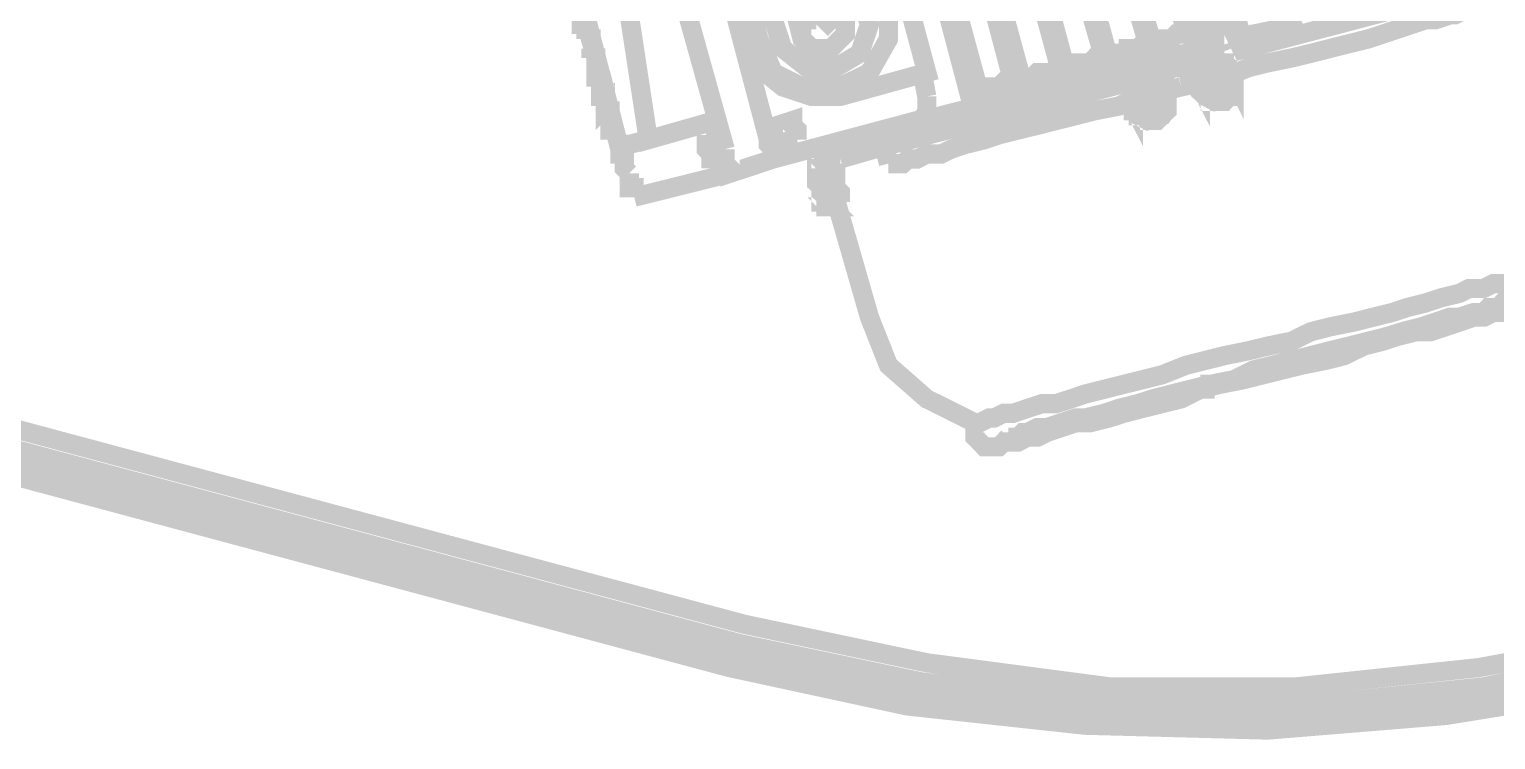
# Model space of a CAD drawing. Extents: x 0.1 to 11.6, y 0.3 to 16.2.
# Drawn here: x 9.967 to 10.476, y 6.123 to 6.37 of the extents above; entities that cross this region are included whole.
import ezdxf

# ---------------------------------------------------------------- set-up
doc = ezdxf.new("R2010")
doc.units = 0
doc.header["$MEASUREMENT"] = 0

msp = doc.modelspace()

# ---------------------------------------------------------------- linework, layer by layer
at = {"color": 0}
for points, const_width in [([(10.9916, 7.47), (11.0067, 7.40169), (11.0167, 7.33165), (11.02, 7.26167), (11.02, 6.77501), (11.0167, 6.71001), (11.0067, 6.64665), (10.99, 6.58333), (10.9667, 6.52165), (10.9383, 6.46332), (10.9033, 6.40831), (10.8633, 6.35667), (10.8184, 6.31), (10.7683, 6.26665), (10.715, 6.22999), (10.6583, 6.19835), (10.5983, 6.17333), (10.535, 6.155), (10.4717, 6.14165), (10.4067, 6.13499), (10.3417, 6.13667), (10.2767, 6.14333), (10.2133, 6.15668), (9.15001, 6.44168)], 0.00667), ([(9.15169, 6.44835), (10.215, 6.16336), (10.2783, 6.15001), (10.3417, 6.14165), (10.4067, 6.14165), (10.47, 6.14833), (10.5333, 6.16), (10.595, 6.18001), (10.655, 6.20503), (10.7116, 6.23503), (10.765, 6.27165), (10.8133, 6.315), (10.8583, 6.36165), (10.8983, 6.41168), (10.9316, 6.46669), (10.9616, 6.52501), (10.9833, 6.58501), (11, 6.64665), (11.01, 6.71164), (11.0133, 6.77501), (11.0133, 7.26167), (11.01, 7.33165), (11, 7.40001), (10.985, 7.46832)], 0.00667), ([(10.9933, 7.47), (11.0084, 7.40169), (11.0183, 7.33165), (11.0217, 7.26167), (11.0217, 6.77501), (11.0183, 6.71001), (11.0084, 6.64501), (10.9916, 6.58165), (10.9683, 6.52165), (10.94, 6.46164), (10.905, 6.40668), (10.865, 6.35499), (10.82, 6.30832), (10.77, 6.26665), (10.7167, 6.22835), (10.6583, 6.19667), (10.5983, 6.17165), (10.5367, 6.15332), (10.4717, 6.13997), (10.4067, 6.13336), (10.3417, 6.13499), (10.2767, 6.14165), (10.2116, 6.155), (9.53999, 6.33501)], 0.00667), ([(9.14665, 7.27501), (9.14665, 6.435), (10.21, 6.15001), (10.2717, 6.13667), (10.3333, 6.12999), (10.3967, 6.12831), (10.4583, 6.13336), (10.52, 6.14333), (10.58, 6.16), (10.6383, 6.18164), (10.695, 6.21001), (10.7483, 6.24333), (10.7983, 6.28168), (10.8433, 6.32335), (10.885, 6.37169), (10.9217, 6.42165), (10.9533, 6.47499), (10.9783, 6.53168), (11, 6.59169), (11.015, 6.65169), (11.0233, 6.71332), (11.0267, 6.77669)], 0.01), ([(10.4017, 6.36833), (10.345, 6.57667), (10.3483, 6.57835)], 0.00667), ([(10.3483, 6.57835), (10.4033, 6.37001)], 0.00667), ([(10.2717, 6.55832), (10.27, 6.55664), (10.3267, 6.34831)], 0.00667), ([(10.2717, 6.55832), (10.3283, 6.34999)], 0.00667), ([(10.2416, 6.55003), (10.24, 6.54833), (10.295, 6.34)], 0.00667), ([(10.2416, 6.55003), (10.2983, 6.34169)], 0.00667), ([(10.31, 6.345), (10.255, 6.55333), (10.2567, 6.55333)], 0.00667), ([(10.2567, 6.55333), (10.3133, 6.345)], 0.00667), ([(10.3417, 6.53836), (10.3783, 6.40169), (10.3883, 6.36501)], 0.00667), ([(10.3267, 6.53331), (10.3633, 6.39665), (10.3717, 6.36833)], 0.00667), ([(10.2967, 6.52501), (10.3333, 6.38997), (10.3433, 6.35335)], 0.00667), ([(10.2233, 6.33165), (10.185, 6.47667), (10.185, 6.47835), (10.1833, 6.47999), (10.1833, 6.48167), (10.1833, 6.48335), (10.1833, 6.48503), (10.1816, 6.48503)], 0.00667), ([(10.225, 6.32497), (10.225, 6.32667), (10.225, 6.32835), (10.2233, 6.33003), (10.2233, 6.33165), (10.185, 6.47667)], 0.00667), ([(10.2083, 6.32835), (10.1683, 6.47168)], 0.00667), ([(10.25, 6.435), (10.265, 6.37831), (10.265, 6.36664), (10.2584, 6.35499), (10.2483, 6.34999), (10.235, 6.34999), (10.225, 6.35499), (10.22, 6.36664), (10.1967, 6.45167)], 0.00667), ([(10.175, 6.33003), (10.1733, 6.33003), (10.1733, 6.32835), (10.1717, 6.32835), (10.15, 6.41336)], 0.00667), ([(10.345, 6.40668), (10.3483, 6.39333), (10.3567, 6.36501)], 0.00667), ([(10.3867, 6.36501), (10.3767, 6.40001), (10.3783, 6.40169)], 0.00667), ([(10.1717, 6.39665), (10.1816, 6.33165), (10.205, 6.33832)], 0.00667), ([(10.355, 6.36501), (10.3467, 6.39333), (10.3483, 6.39333)], 0.00667), ([(10.3683, 6.36833), (10.3617, 6.39665), (10.3633, 6.39665)], 0.00667), ([(10.3417, 6.35335), (10.3317, 6.38835), (10.3333, 6.38997)], 0.00667), ([(10.1567, 6.38336), (10.1634, 6.36003)], 0.00667), ([(10.4717, 6.38499), (10.3767, 6.36003), (10.3733, 6.37001), (10.3717, 6.37001)], 0.00667), ([(10.1583, 6.37332), (10.1583, 6.37169), (10.16, 6.37169), (10.16, 6.37001), (10.16, 6.36833), (10.16, 6.36664)], 0.00667), ([(10.2416, 6.37332), (10.24, 6.37332), (10.24, 6.37169), (10.2416, 6.37169), (10.2416, 6.37001)], 0.00667), ([(10.2416, 6.37001), (10.2433, 6.37169), (10.2433, 6.37332), (10.2416, 6.37332)], 0.00667), ([(10.4083, 6.37332), (10.4, 6.37001), (10.3917, 6.36833), (10.3834, 6.36664), (10.375, 6.36333), (10.3683, 6.36165), (10.36, 6.36003), (10.3517, 6.35667), (10.3433, 6.35499), (10.335, 6.35335), (10.3267, 6.35167), (10.3184, 6.34831), (10.3117, 6.34668), (10.3033, 6.345), (10.2967, 6.34332), (10.29, 6.34169), (10.2833, 6.34), (10.2783, 6.33832), (10.2717, 6.33664), (10.2667, 6.33501), (10.2617, 6.33333), (10.2584, 6.33165), (10.2533, 6.33165), (10.25, 6.33003), (10.2483, 6.33003), (10.245, 6.33003), (10.2433, 6.32835)], 0.00667), ([(10.3666, 6.34999), (10.375, 6.35167), (10.3817, 6.35335), (10.39, 6.35667), (10.3967, 6.35835), (10.405, 6.36003), (10.4117, 6.36165), (10.4183, 6.36333), (10.425, 6.36501), (10.4316, 6.36664), (10.4367, 6.36833), (10.4417, 6.37001), (10.4467, 6.37169), (10.4517, 6.37332), (10.455, 6.37332), (10.46, 6.375), (10.4616, 6.375), (10.465, 6.37668), (10.4667, 6.37668), (10.4683, 6.37668), (10.47, 6.37668)], 0.00667), ([(10.1617, 6.36501), (10.1617, 6.36664), (10.16, 6.36664)], 0.00667), ([(10.16, 6.36664), (10.1617, 6.36664)], 0.00667), ([(10.3567, 6.36501), (10.3583, 6.36501), (10.36, 6.36664), (10.3617, 6.36664), (10.3633, 6.36664), (10.365, 6.36833), (10.3666, 6.36833), (10.3683, 6.36833)], 0.00667), ([(10.3683, 6.36833), (10.37, 6.36833), (10.3717, 6.36833), (10.3717, 6.37001)], 0.00667), ([(10.3834, 6.37169), (10.3817, 6.37169), (10.38, 6.37169), (10.3783, 6.37001), (10.3767, 6.37001), (10.375, 6.37001), (10.3733, 6.37001)], 0.00667), ([(10.3733, 6.37001), (10.375, 6.37001)], 0.00667), ([(10.4017, 6.36833), (10.4033, 6.37001)], 0.00667), ([(10.1617, 6.36165), (10.1617, 6.36333), (10.1617, 6.36501)], 0.00667), ([(10.1617, 6.36333), (10.1634, 6.36165)], 0.00667), ([(10.1617, 6.36333), (10.1634, 6.36333)], 0.00667), ([(10.1617, 6.36333), (10.1634, 6.36333)], 0.00667), ([(10.1617, 6.36333), (10.1634, 6.36333)], 0.00667), ([(10.1634, 6.36165), (10.1617, 6.36165)], 0.00667), ([(10.1617, 6.36165), (10.1617, 6.36003)], 0.00667), ([(10.1617, 6.36165), (10.1634, 6.36165)], 0.00667), ([(10.1617, 6.36165), (10.1634, 6.36165)], 0.00667), ([(10.1634, 6.36165), (10.1617, 6.36165)], 0.00667), ([(10.1634, 6.36165), (10.1634, 6.36003)], 0.00667), ([(10.1634, 6.36165), (10.165, 6.36165)], 0.00667), ([(10.1634, 6.36165), (10.165, 6.36165)], 0.00667), ([(10.1634, 6.36165), (10.165, 6.36165)], 0.00667), ([(10.3517, 6.36333), (10.35, 6.36333), (10.3483, 6.36333), (10.3483, 6.36165), (10.3467, 6.36165), (10.345, 6.36165), (10.3433, 6.36165), (10.3417, 6.36003)], 0.00667), ([(10.3533, 6.36501), (10.3517, 6.36333)], 0.00667), ([(10.3567, 6.35499), (10.355, 6.35335), (10.3517, 6.36333)], 0.00667), ([(10.3533, 6.36501), (10.355, 6.36501), (10.3567, 6.36501)], 0.00667), ([(10.38, 6.35835), (10.3817, 6.35835), (10.3817, 6.35667), (10.3834, 6.35667), (10.385, 6.35499), (10.385, 6.35335), (10.3834, 6.35667), (10.38, 6.35835), (10.375, 6.35667), (10.3733, 6.35335), (10.3733, 6.34999), (10.3733, 6.35167), (10.3733, 6.35335), (10.3733, 6.35499), (10.375, 6.35667)], 0.00667), ([(10.3867, 6.36501), (10.3883, 6.36501)], 0.00667), ([(10.165, 6.35335), (10.1634, 6.35335), (10.1634, 6.35499), (10.1634, 6.35667), (10.1634, 6.35835), (10.1634, 6.36003), (10.1617, 6.36003)], 0.00667), ([(10.1683, 6.345), (10.1667, 6.34332), (10.1667, 6.345), (10.1667, 6.34831), (10.165, 6.34999), (10.165, 6.35335), (10.1634, 6.35667), (10.1634, 6.36003)], 0.00667), ([(10.1634, 6.36003), (10.165, 6.36003)], 0.00667), ([(10.1634, 6.35835), (10.1634, 6.36003)], 0.00667), ([(10.1634, 6.35835), (10.1634, 6.36003)], 0.00667), ([(10.1634, 6.36003), (10.165, 6.36003)], 0.00667), ([(10.1634, 6.36003), (10.165, 6.36003)], 0.00667), ([(10.1634, 6.36003), (10.165, 6.36003)], 0.00667), ([(10.1634, 6.35835), (10.165, 6.35499)], 0.00667), ([(10.1634, 6.35835), (10.165, 6.35835)], 0.00667), ([(10.1634, 6.35835), (10.165, 6.35835)], 0.00667), ([(10.1634, 6.35835), (10.165, 6.35835)], 0.00667), ([(10.1634, 6.35835), (10.165, 6.35835)], 0.00667), ([(10.1634, 6.35667), (10.165, 6.35835)], 0.00667), ([(10.1634, 6.35835), (10.165, 6.35835)], 0.00667), ([(10.1634, 6.35667), (10.165, 6.35835)], 0.00667), ([(10.1634, 6.35835), (10.165, 6.35835)], 0.00667), ([(10.1634, 6.35835), (10.165, 6.35835)], 0.00667), ([(10.1634, 6.35835), (10.165, 6.35835)], 0.00667), ([(10.1634, 6.35835), (10.165, 6.35835)], 0.00667), ([(10.1634, 6.35835), (10.165, 6.35835)], 0.00667), ([(10.1634, 6.35667), (10.165, 6.35835)], 0.00667), ([(10.1634, 6.35667), (10.165, 6.35667)], 0.00667), ([(10.1634, 6.35667), (10.165, 6.35667)], 0.00667), ([(10.1634, 6.35667), (10.165, 6.35667)], 0.00667), ([(10.1634, 6.35667), (10.165, 6.35667)], 0.00667), ([(10.1634, 6.35667), (10.165, 6.35667)], 0.00667), ([(10.1634, 6.35667), (10.165, 6.35667)], 0.00667), ([(10.1634, 6.35667), (10.165, 6.35667)], 0.00667), ([(10.1634, 6.35499), (10.165, 6.35667)], 0.00667), ([(10.1634, 6.35667), (10.165, 6.35667)], 0.00667), ([(10.1634, 6.35667), (10.165, 6.35667)], 0.00667), ([(10.1634, 6.35499), (10.165, 6.35667)], 0.00667), ([(10.1634, 6.35667), (10.165, 6.35667)], 0.00667), ([(10.1634, 6.35667), (10.165, 6.35667)], 0.00667), ([(10.3233, 6.35667), (10.3217, 6.35499), (10.32, 6.35499), (10.3184, 6.35499), (10.3167, 6.35499), (10.315, 6.35335), (10.3133, 6.35335), (10.3117, 6.35335)], 0.00667), ([(10.3383, 6.36003), (10.3366, 6.36003), (10.335, 6.35835), (10.3333, 6.35835), (10.3317, 6.35835), (10.33, 6.35835), (10.3283, 6.35667), (10.3267, 6.35667)], 0.00667), ([(10.36, 6.35499), (10.3617, 6.35499), (10.3633, 6.35667), (10.365, 6.35667), (10.3666, 6.35667), (10.3683, 6.35667), (10.37, 6.35835), (10.3717, 6.35835)], 0.00667), ([(10.3717, 6.35835), (10.3733, 6.35835), (10.375, 6.35835)], 0.00667), ([(10.3834, 6.34668), (10.385, 6.34668), (10.385, 6.34831), (10.385, 6.34999), (10.385, 6.35167), (10.385, 6.35335), (10.385, 6.34999), (10.3834, 6.34668), (10.3783, 6.345), (10.375, 6.34668), (10.3733, 6.34999), (10.3733, 6.34831), (10.375, 6.34668), (10.3767, 6.34668), (10.3767, 6.345), (10.3783, 6.345), (10.3817, 6.345), (10.3834, 6.34668), (10.38, 6.35835), (10.3783, 6.35835), (10.375, 6.35667), (10.3783, 6.345)], 0.00667), ([(10.375, 6.35835), (10.3767, 6.36003)], 0.00667), ([(10.3783, 6.35835), (10.38, 6.35835)], 0.00667), ([(10.1634, 6.35499), (10.165, 6.35499)], 0.00667), ([(10.165, 6.35499), (10.1667, 6.34831)], 0.00667), ([(10.165, 6.35499), (10.1667, 6.35499)], 0.00667), ([(10.165, 6.35499), (10.1667, 6.35499)], 0.00667), ([(10.165, 6.35499), (10.1667, 6.35499)], 0.00667), ([(10.165, 6.35335), (10.165, 6.35499)], 0.00667), ([(10.165, 6.35499), (10.1667, 6.35499)], 0.00667), ([(10.165, 6.35335), (10.165, 6.35499)], 0.00667), ([(10.165, 6.35499), (10.1667, 6.35499)], 0.00667), ([(10.165, 6.35499), (10.1667, 6.35499)], 0.00667), ([(10.165, 6.35499), (10.1667, 6.35499)], 0.00667), ([(10.165, 6.35499), (10.1667, 6.35499)], 0.00667), ([(10.165, 6.35167), (10.165, 6.35335)], 0.00667), ([(10.165, 6.35335), (10.1667, 6.35335)], 0.00667), ([(10.165, 6.35335), (10.1667, 6.35335)], 0.00667), ([(10.165, 6.35335), (10.1667, 6.35335)], 0.00667), ([(10.165, 6.35335), (10.1667, 6.35335)], 0.00667), ([(10.165, 6.35335), (10.1667, 6.35335)], 0.00667), ([(10.165, 6.35335), (10.1667, 6.35335)], 0.00667), ([(10.165, 6.35335), (10.1667, 6.35335)], 0.00667), ([(10.165, 6.35335), (10.1667, 6.35335)], 0.00667), ([(10.165, 6.35335), (10.1667, 6.35335)], 0.00667), ([(10.165, 6.35167), (10.1667, 6.35167)], 0.00667), ([(10.165, 6.34831), (10.165, 6.34999), (10.165, 6.35167)], 0.00667), ([(10.165, 6.35167), (10.1667, 6.35167)], 0.00667), ([(10.165, 6.35167), (10.1667, 6.35167)], 0.00667), ([(10.165, 6.35167), (10.1667, 6.35167)], 0.00667), ([(10.165, 6.35167), (10.1667, 6.35167)], 0.00667), ([(10.165, 6.35167), (10.1667, 6.35167)], 0.00667), ([(10.165, 6.35167), (10.1667, 6.35167)], 0.00667), ([(10.165, 6.35167), (10.1667, 6.35167)], 0.00667), ([(10.165, 6.34999), (10.1667, 6.35167)], 0.00667), ([(10.165, 6.35167), (10.1667, 6.35167)], 0.00667), ([(10.165, 6.34999), (10.1667, 6.35167)], 0.00667), ([(10.355, 6.35335), (10.26, 6.32835), (10.2584, 6.33333)], 0.00667), ([(10.2783, 6.34668), (10.2767, 6.35499)], 0.00667), ([(10.3083, 6.35167), (10.3066, 6.35167), (10.305, 6.35167), (10.3033, 6.34999), (10.3017, 6.34999), (10.3, 6.34999), (10.2983, 6.34999), (10.2967, 6.34831)], 0.00667), ([(10.3417, 6.35335), (10.3433, 6.35335)], 0.00667), ([(10.355, 6.33832), (10.3533, 6.34), (10.3517, 6.34), (10.3517, 6.34169), (10.35, 6.34169), (10.35, 6.34332), (10.3517, 6.34), (10.355, 6.33832), (10.36, 6.34), (10.3617, 6.34332), (10.3617, 6.34668), (10.3617, 6.34831), (10.36, 6.34999), (10.3583, 6.35167), (10.3567, 6.35167)], 0.00667), ([(10.3517, 6.34999), (10.35, 6.34999), (10.35, 6.34831), (10.35, 6.34668), (10.35, 6.345), (10.35, 6.34332), (10.35, 6.34831), (10.3517, 6.35167), (10.3567, 6.35167), (10.36, 6.34999), (10.3617, 6.34668), (10.3617, 6.345), (10.3617, 6.34332), (10.3617, 6.34169), (10.36, 6.34), (10.3583, 6.33832), (10.355, 6.33832), (10.3517, 6.34999), (10.355, 6.35167), (10.3567, 6.35167), (10.36, 6.34)], 0.00667), ([(10.355, 6.35167), (10.3533, 6.35167)], 0.00667), ([(10.3567, 6.35499), (10.3583, 6.35499), (10.36, 6.35499)], 0.00667), ([(10.165, 6.34999), (10.1667, 6.34999)], 0.00667), ([(10.165, 6.34999), (10.1667, 6.34999)], 0.00667), ([(10.165, 6.34999), (10.1667, 6.34999)], 0.00667), ([(10.165, 6.34999), (10.1667, 6.34999)], 0.00667), ([(10.165, 6.34999), (10.1667, 6.34999)], 0.00667), ([(10.165, 6.34999), (10.1667, 6.34999)], 0.00667), ([(10.165, 6.34999), (10.1667, 6.34999)], 0.00667), ([(10.165, 6.34999), (10.1667, 6.34999)], 0.00667), ([(10.165, 6.34999), (10.1667, 6.34999)], 0.00667), ([(10.165, 6.34831), (10.1667, 6.34999)], 0.00667), ([(10.165, 6.34999), (10.1667, 6.34999)], 0.00667), ([(10.1667, 6.34999), (10.165, 6.34831)], 0.00667), ([(10.1667, 6.34831), (10.165, 6.34831)], 0.00667), ([(10.1667, 6.34169), (10.1667, 6.34332), (10.1667, 6.345), (10.1667, 6.34668), (10.165, 6.34668), (10.165, 6.34831)], 0.00667), ([(10.1667, 6.34831), (10.1667, 6.34999)], 0.00667), ([(10.1667, 6.34831), (10.1667, 6.34999)], 0.00667), ([(10.1667, 6.34831), (10.1667, 6.34999)], 0.00667), ([(10.17, 6.33501), (10.1683, 6.33664), (10.1683, 6.33832), (10.1683, 6.34), (10.1683, 6.34169), (10.1667, 6.345), (10.1667, 6.34831)], 0.00667), ([(10.1667, 6.34831), (10.1683, 6.34831)], 0.00667), ([(10.1667, 6.34831), (10.1683, 6.34831)], 0.00667), ([(10.1667, 6.34831), (10.1683, 6.34831)], 0.00667), ([(10.1667, 6.34831), (10.1683, 6.34831)], 0.00667), ([(10.1667, 6.34831), (10.1683, 6.34831)], 0.00667), ([(10.1667, 6.34831), (10.1683, 6.34831)], 0.00667), ([(10.1667, 6.34831), (10.1683, 6.34831)], 0.00667), ([(10.1667, 6.34668), (10.1683, 6.34668)], 0.00667), ([(10.225, 6.32497), (10.275, 6.33832), (10.2767, 6.33832), (10.2783, 6.34169), (10.2783, 6.34332), (10.2783, 6.345), (10.2783, 6.34668)], 0.00667), ([(10.265, 6.32335), (10.2667, 6.32335), (10.27, 6.32335), (10.2717, 6.32497), (10.275, 6.32497), (10.2783, 6.32667), (10.2833, 6.32667), (10.2867, 6.32835), (10.2917, 6.33003), (10.2983, 6.33165), (10.3033, 6.33333), (10.31, 6.33501), (10.3167, 6.33664), (10.3233, 6.33832), (10.33, 6.34), (10.3366, 6.34169), (10.345, 6.34332), (10.3517, 6.34668), (10.36, 6.34831), (10.3666, 6.34999)], 0.00667), ([(10.3267, 6.34831), (10.3283, 6.34999)], 0.00667), ([(10.1667, 6.345), (10.1683, 6.345)], 0.00667), ([(10.1683, 6.33664), (10.1667, 6.34332)], 0.00667), ([(10.1683, 6.34), (10.1683, 6.34169), (10.1667, 6.34169)], 0.00667), ([(10.1667, 6.34169), (10.1683, 6.34169)], 0.00667), ([(10.295, 6.34), (10.2983, 6.34169)], 0.00667), ([(10.31, 6.345), (10.3133, 6.345)], 0.00667), ([(10.3817, 6.345), (10.3834, 6.345)], 0.00667), ([(10.1683, 6.34), (10.17, 6.34)], 0.00667), ([(10.1683, 6.34), (10.1683, 6.33832), (10.1683, 6.33664), (10.1683, 6.33501), (10.17, 6.33501)], 0.00667), ([(10.1683, 6.33664), (10.17, 6.33501)], 0.00667), ([(10.1683, 6.33664), (10.17, 6.33664)], 0.00667), ([(10.2333, 6.33165), (10.2333, 6.33333), (10.2333, 6.33501), (10.2317, 6.33664), (10.2317, 6.33832), (10.2217, 6.33501)], 0.00667), ([(10.3567, 6.33832), (10.3583, 6.33832)], 0.00667), ([(10.175, 6.33003), (10.1816, 6.33165)], 0.00667), ([(10.2067, 6.33501), (10.2017, 6.33333)], 0.00667), ([(10.2017, 6.33333), (10.2017, 6.33165), (10.2017, 6.33003), (10.2017, 6.32835), (10.2033, 6.32667), (10.2033, 6.32497), (10.2033, 6.32335), (10.2033, 6.32167)], 0.00667), ([(10.2017, 6.33333), (10.2017, 6.33165), (10.2033, 6.33165), (10.2033, 6.32835), (10.2033, 6.32667), (10.2033, 6.32497), (10.205, 6.32335), (10.205, 6.32167)], 0.00667), ([(10.225, 6.32497), (10.225, 6.32667), (10.225, 6.32835), (10.2233, 6.33003), (10.2233, 6.33165)], 0.00667), ([(10.2333, 6.33165), (10.2233, 6.33003)], 0.00667), ([(10.175, 6.31999), (10.1733, 6.32167), (10.1733, 6.32335), (10.1733, 6.32497), (10.1733, 6.32667), (10.1717, 6.32667), (10.1717, 6.32835)], 0.00667), ([(10.2083, 6.32835), (10.2083, 6.32667), (10.2083, 6.32497), (10.2083, 6.32335), (10.21, 6.32167), (10.21, 6.31999), (10.225, 6.32497)], 0.00667), ([(10.2433, 6.32835), (10.2416, 6.32835)], 0.00667), ([(10.2416, 6.32835), (10.2584, 6.27001), (10.265, 6.25331), (10.2783, 6.24164), (10.295, 6.23335)], 0.00667), ([(10.2433, 6.33003), (10.245, 6.32497)], 0.00667), ([(10.2483, 6.32497), (10.26, 6.32835)], 0.00667), ([(10.2633, 6.33003), (10.265, 6.32335)], 0.00667), ([(10.2033, 6.32167), (10.205, 6.32167)], 0.00667), ([(10.21, 6.32167), (10.205, 6.32167)], 0.00667), ([(10.2416, 6.315), (10.2416, 6.31668), (10.2416, 6.31836), (10.24, 6.31999), (10.24, 6.32167), (10.2416, 6.32167), (10.2416, 6.31999), (10.2416, 6.31836), (10.2416, 6.31668), (10.2433, 6.315)], 0.00667), ([(10.24, 6.32167), (10.24, 6.31999)], 0.00667), ([(10.245, 6.32167), (10.24, 6.32167)], 0.00667), ([(10.245, 6.32497), (10.2467, 6.32497), (10.2483, 6.32497)], 0.00667), ([(10.245, 6.32497), (10.2467, 6.32497)], 0.00667), ([(10.245, 6.32167), (10.2483, 6.31)], 0.00667), ([(10.245, 6.315), (10.245, 6.31668), (10.245, 6.31836), (10.245, 6.31999), (10.245, 6.32167)], 0.00667), ([(10.245, 6.32167), (10.2467, 6.32167)], 0.00667), ([(10.245, 6.32167), (10.245, 6.31999), (10.2467, 6.31999), (10.2467, 6.31836), (10.2467, 6.31668)], 0.00667), ([(10.245, 6.32167), (10.2483, 6.31)], 0.00667), ([(10.175, 6.31999), (10.175, 6.31836), (10.175, 6.31668), (10.175, 6.315), (10.1767, 6.315), (10.1767, 6.31332), (10.1767, 6.31168)], 0.00667), ([(10.1767, 6.31168), (10.21, 6.31999)], 0.00667), ([(10.2467, 6.31668), (10.2467, 6.315), (10.2483, 6.31332), (10.2483, 6.31168), (10.2483, 6.31)], 0.00667), ([(10.2433, 6.315), (10.2433, 6.31332), (10.2433, 6.31168), (10.2433, 6.31), (10.245, 6.30832), (10.2433, 6.30832), (10.2433, 6.31), (10.2433, 6.31168), (10.2416, 6.31332), (10.2416, 6.315)], 0.00667), ([(10.245, 6.315), (10.2467, 6.315), (10.2467, 6.31332), (10.2467, 6.31168), (10.2467, 6.31), (10.2483, 6.31)], 0.00667), ([(10.2433, 6.31), (10.2433, 6.30832)], 0.00667), ([(10.2433, 6.30832), (10.2483, 6.31)], 0.00667), ([(10.2483, 6.31), (10.25, 6.31)], 0.00667), ([(10.48, 6.28168), (10.475, 6.28168), (10.4717, 6.28), (10.4667, 6.28), (10.4633, 6.27832), (10.4567, 6.27669), (10.4517, 6.27501), (10.445, 6.27333), (10.44, 6.27165), (10.4333, 6.27001), (10.4267, 6.26833), (10.4183, 6.26665), (10.4117, 6.26497), (10.405, 6.26167), (10.3967, 6.25999), (10.39, 6.25836), (10.3817, 6.25667), (10.375, 6.25499), (10.3683, 6.25331), (10.36, 6.25), (10.3533, 6.24832), (10.3467, 6.24669), (10.34, 6.24501), (10.3333, 6.24333), (10.3283, 6.24164), (10.3233, 6.24001), (10.3184, 6.24001), (10.3133, 6.23833), (10.3083, 6.23665), (10.305, 6.23665), (10.3017, 6.23503), (10.3, 6.23503), (10.2967, 6.23335), (10.295, 6.23335), (10.295, 6.23167), (10.295, 6.22999), (10.295, 6.22835), (10.2967, 6.22667), (10.2983, 6.22499), (10.3, 6.22499), (10.3017, 6.22499), (10.3033, 6.22499), (10.305, 6.22667), (10.3066, 6.22835)], 0.00667), ([(10.48, 6.27501), (10.4783, 6.27501), (10.4767, 6.27333), (10.4733, 6.27333), (10.4717, 6.27165), (10.4683, 6.27165), (10.4633, 6.27001), (10.46, 6.27001), (10.455, 6.26833), (10.45, 6.26665), (10.4434, 6.26497), (10.4383, 6.26335), (10.4316, 6.26167), (10.425, 6.25999), (10.4183, 6.25836), (10.4117, 6.25667), (10.405, 6.25499), (10.3983, 6.25331), (10.3917, 6.25168), (10.385, 6.24832), (10.3767, 6.24669), (10.37, 6.24501), (10.3633, 6.24333), (10.3567, 6.24164), (10.3517, 6.24001), (10.345, 6.23833), (10.34, 6.23665), (10.3333, 6.23503), (10.33, 6.23503), (10.325, 6.23335), (10.32, 6.23167), (10.3167, 6.23167), (10.3133, 6.22999), (10.3117, 6.22999), (10.31, 6.22835), (10.3083, 6.22835), (10.3066, 6.22835)], 0.00667), ([(10.3033, 6.22499), (10.305, 6.22667), (10.3066, 6.22667), (10.31, 6.22667), (10.3133, 6.22835), (10.3167, 6.22835), (10.32, 6.22999), (10.325, 6.23167), (10.33, 6.23335), (10.335, 6.23335), (10.3417, 6.23503), (10.3467, 6.23665), (10.3533, 6.23833), (10.36, 6.24001), (10.3666, 6.24164), (10.3733, 6.24501), (10.38, 6.24669), (10.3883, 6.24832), (10.395, 6.25), (10.4017, 6.25168), (10.4083, 6.25331), (10.4167, 6.25499), (10.4233, 6.25667), (10.43, 6.25999), (10.4367, 6.26167), (10.4417, 6.26335), (10.4483, 6.26497), (10.4533, 6.26497), (10.4583, 6.26665), (10.4633, 6.26833), (10.4683, 6.27001), (10.4717, 6.27001), (10.475, 6.27165), (10.4783, 6.27165), (10.4817, 6.27333)], 0.00667), ([(10.41, 6.25331), (10.41, 6.25499), (10.4117, 6.25499), (10.4134, 6.25667)], 0.00667), ([(10.3733, 6.24669), (10.375, 6.24669), (10.375, 6.24501), (10.3767, 6.24501), (10.3783, 6.24501)], 0.00667), ([(10.3017, 6.22499), (10.3033, 6.22499)], 0.00667), ([(10.3066, 6.22835), (10.3083, 6.22835)], 0.00667)]:
    msp.add_lwpolyline(points, dxfattribs=dict(at, const_width=const_width))
at = {"color": 0, "const_width": 0.00667}
for points in [[(10.195, 6.44499), (10.2167, 6.36501), (10.22, 6.35667), (10.2283, 6.34999), (10.2383, 6.34668), (10.2483, 6.34668), (10.2783, 6.35499), (10.2433, 6.48503), (10.2133, 6.47667), (10.2033, 6.47168), (10.1967, 6.465), (10.1934, 6.45503), (10.195, 6.44499)], [(10.2383, 6.38835), (10.2283, 6.38336), (10.225, 6.37332), (10.2283, 6.36333), (10.2367, 6.35667), (10.2467, 6.35667), (10.255, 6.36165), (10.2584, 6.37169), (10.255, 6.38167), (10.2483, 6.38835), (10.2383, 6.38835)], [(10.24, 6.37999), (10.235, 6.37831), (10.2333, 6.37332), (10.235, 6.36664), (10.2383, 6.36333), (10.245, 6.36333), (10.25, 6.36833), (10.25, 6.375), (10.2467, 6.37999), (10.24, 6.37999)], [(10.1634, 6.36003), (10.1634, 6.35835), (10.1634, 6.36003)], [(10.375, 6.34999), (10.3767, 6.34831), (10.38, 6.34668), (10.3817, 6.34831), (10.385, 6.34999), (10.385, 6.35335), (10.3834, 6.35499), (10.38, 6.35667), (10.3767, 6.35499), (10.375, 6.35335), (10.375, 6.34999)], [(10.36, 6.34668), (10.3583, 6.34831), (10.355, 6.34999), (10.3533, 6.34999), (10.3517, 6.34668), (10.35, 6.34332), (10.3517, 6.34169), (10.355, 6.34), (10.3583, 6.34169), (10.36, 6.34332), (10.36, 6.34668)], [(10.2416, 6.315), (10.24, 6.31668), (10.24, 6.31836), (10.24, 6.31999), (10.24, 6.31836), (10.2416, 6.31836), (10.2416, 6.31668), (10.2416, 6.315)], [(10.2416, 6.315), (10.2416, 6.31332), (10.2433, 6.31168), (10.2433, 6.31), (10.2416, 6.31), (10.2416, 6.31168), (10.2416, 6.31332), (10.2416, 6.315)]]:
    msp.add_lwpolyline(points, close=True, dxfattribs=at)

doc.saveas('drawing.dxf')
